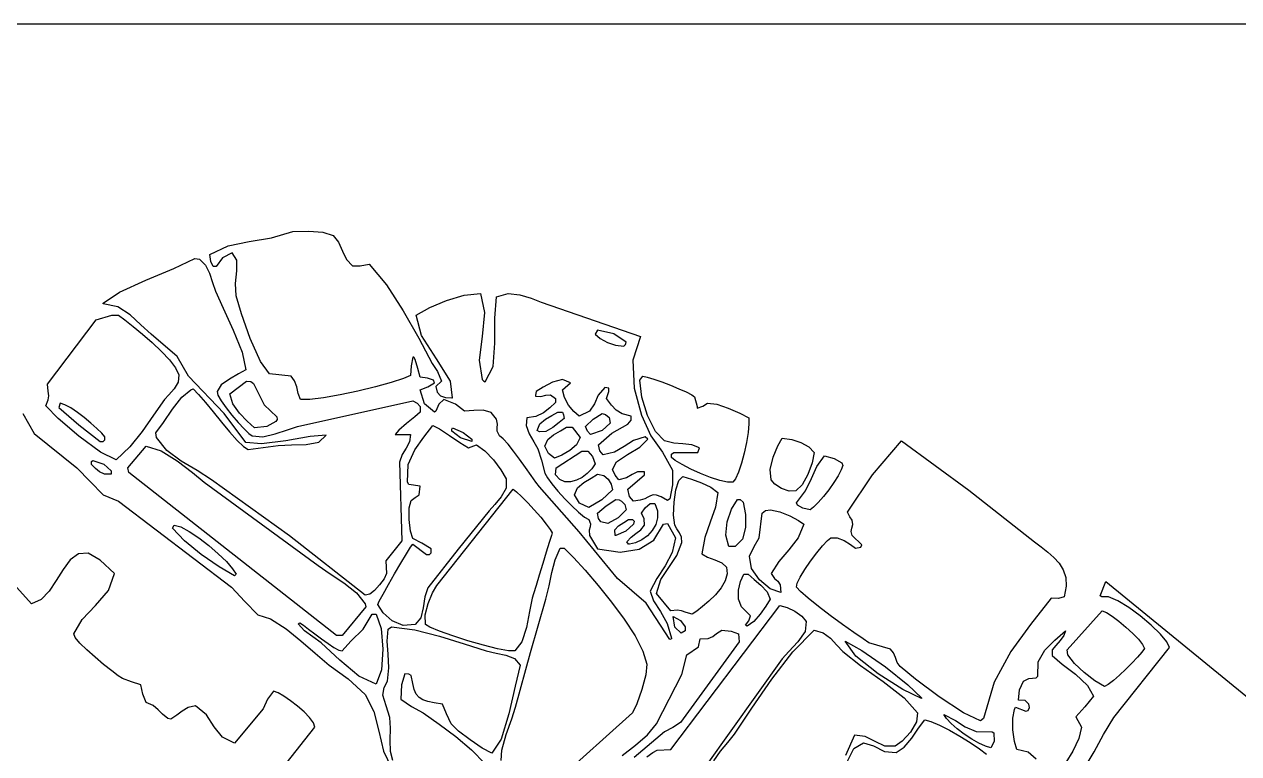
# Model space of a CAD drawing. Extents: x 0 to 12.1, y 0 to 10.7.
# Drawn here: x 3.695 to 7.763, y 8.209 to 10.654 of the extents above; entities that cross this region are included whole.
import ezdxf

# ---------------------------------------------------------------- set-up
doc = ezdxf.new("R2010")
doc.units = 0
doc.layers.get('0').update_dxf_attribs({"linetype": 'CONTINUOUS'})

msp = doc.modelspace()

# ---------------------------------------------------------------- linework, layer by layer
at = {"color": 0}
for p, q in [((12.0677, 10.6538), (0, 10.6538)), ((4.44851, 9.92578), (4.52294, 9.9381)), ((4.52294, 9.9381), (4.59407, 9.95936)), ((4.59407, 9.95936), (4.64757, 9.96007)), ((4.64757, 9.96007), (4.69542, 9.95719)), ((4.69542, 9.95719), (4.72987, 9.94581)), ((4.72987, 9.94581), (4.74789, 9.92301)), ((4.31668, 9.88194), (4.37756, 9.91092)), ((4.39133, 9.88715), (4.35856, 9.87044)), ((4.37756, 9.91092), (4.44851, 9.92578)), ((4.40685, 9.86333), (4.39133, 9.88715)), ((4.74789, 9.92301), (4.76053, 9.89382)), ((4.76053, 9.89382), (4.77387, 9.86524)), ((4.19596, 9.83479), (4.26594, 9.86838)), ((4.26594, 9.86838), (4.28196, 9.86594)), ((4.28196, 9.86594), (4.30171, 9.84679)), ((4.30171, 9.84679), (4.31521, 9.81944)), ((4.31928, 9.85872), (4.31668, 9.88194)), ((4.32742, 9.84201), (4.31928, 9.85872)), ((4.35856, 9.87044), (4.33783, 9.84201)), ((4.40674, 9.82742), (4.40685, 9.86333)), ((4.77387, 9.86524), (4.79411, 9.84446)), ((4.82047, 9.84418), (4.84999, 9.84999)), ((4.84999, 9.84999), (4.90815, 9.78033)), ((4.10232, 9.79611), (4.19596, 9.83479)), ((4.31521, 9.81944), (4.32547, 9.78874)), ((4.33783, 9.84201), (4.32742, 9.84201)), ((4.40224, 9.78543), (4.40674, 9.82742)), ((4.79411, 9.84446), (4.82047, 9.84418)), ((4.01383, 9.75629), (4.10232, 9.79611)), ((4.32547, 9.78874), (4.33539, 9.75939)), ((4.40451, 9.74338), (4.40224, 9.78543)), ((4.90815, 9.78033), (4.96446, 9.69336)), ((3.95936, 9.71907), (4.01383, 9.75629)), ((4.33539, 9.75939), (4.36111, 9.70187)), ((4.42204, 9.68343), (4.40451, 9.74338)), ((5.0529, 9.704), (5.10938, 9.72831)), ((5.10938, 9.72831), (5.16872, 9.74615)), ((5.16872, 9.74615), (5.22325, 9.75136)), ((5.22325, 9.75136), (5.23697, 9.68722)), ((5.27111, 9.66868), (5.27675, 9.74061)), ((5.27675, 9.74061), (5.31549, 9.75092)), ((5.31549, 9.75092), (5.35547, 9.74707)), ((5.35547, 9.74707), (5.39339, 9.73535)), ((5.39339, 9.73535), (5.42606, 9.72185)), ((3.95936, 9.71664), (3.95936, 9.71907)), ((4.00863, 9.70682), (3.95936, 9.71664)), ((4.04964, 9.68039), (4.00863, 9.70682)), ((4.36111, 9.70187), (4.39486, 9.62847)), ((4.45167, 9.60032), (4.42204, 9.68343)), ((4.96446, 9.69336), (5.01617, 9.60135)), ((5.00726, 9.67914), (5.0529, 9.704)), ((5.23697, 9.68722), (5.22831, 9.60764)), ((5.42606, 9.72185), (5.75939, 9.60726)), ((3.77257, 9.44721), (3.93544, 9.66319)), ((3.93544, 9.66319), (3.98856, 9.67914)), ((3.98856, 9.67914), (4.0101, 9.67914)), ((4.0101, 9.67914), (4.03142, 9.66287)), ((4.03142, 9.66287), (4.05914, 9.641)), ((4.08556, 9.64675), (4.04964, 9.68039)), ((4.11947, 9.61529), (4.08556, 9.64675)), ((5.02533, 9.61051), (5.00726, 9.67914)), ((5.27175, 9.58453), (5.27111, 9.66868)), ((4.05914, 9.641), (4.0906, 9.61507)), ((4.0906, 9.61507), (4.12321, 9.58664)), ((4.20731, 9.54064), (4.11947, 9.61529)), ((4.39486, 9.62847), (4.42421, 9.55447)), ((5.07553, 9.53207), (5.02533, 9.61051)), ((5.22831, 9.60764), (5.21853, 9.52789)), ((5.61529, 9.62847), (5.60732, 9.61529)), ((5.60732, 9.61529), (5.62408, 9.60015)), ((5.67003, 9.61583), (5.61529, 9.62847)), ((5.71149, 9.58854), (5.67003, 9.61583)), ((5.75939, 9.60726), (5.73307, 9.52815)), ((4.12321, 9.58664), (4.15429, 9.55729)), ((4.48568, 9.52339), (4.45167, 9.60032)), ((5.01617, 9.60135), (5.06076, 9.51665)), ((5.26551, 9.50711), (5.27175, 9.58453)), ((5.62408, 9.60015), (5.64811, 9.5874)), ((5.64811, 9.5874), (5.67578, 9.57861)), ((5.67578, 9.57861), (5.70344, 9.57536)), ((5.70344, 9.57536), (5.70865, 9.58057)), ((5.70865, 9.58057), (5.71149, 9.58854)), ((4.15429, 9.55729), (4.18132, 9.5286)), ((4.18132, 9.5286), (4.20156, 9.50201)), ((4.24479, 9.47396), (4.20731, 9.54064)), ((4.42421, 9.55447), (4.43679, 9.49511)), ((4.51665, 9.48193), (4.48568, 9.52339)), ((4.99653, 9.53782), (4.99115, 9.50868)), ((4.99929, 9.53782), (4.99653, 9.53782)), ((5.0045, 9.52983), (4.99929, 9.53782)), ((5.01269, 9.49989), (5.0045, 9.52983)), ((5.12224, 9.45779), (5.07553, 9.53207)), ((5.21853, 9.52789), (5.22885, 9.46317)), ((5.73307, 9.52815), (5.7385, 9.43457)), ((4.20156, 9.50201), (4.21251, 9.47917)), ((4.4126, 9.48193), (4.38206, 9.46468)), ((4.43679, 9.49511), (4.4126, 9.48193)), ((4.58854, 9.47396), (4.51665, 9.48193)), ((4.99115, 9.50868), (4.98856, 9.47672)), ((5.02051, 9.47119), (5.01269, 9.49989)), ((5.06076, 9.51665), (5.0791, 9.48964)), ((5.0791, 9.48964), (5.09272, 9.45796)), ((5.23926, 9.45518), (5.26551, 9.50711)), ((3.77501, 9.4235), (3.77257, 9.44721)), ((4.21072, 9.454), (4.19694, 9.43142)), ((4.21251, 9.47917), (4.21072, 9.454)), ((4.36458, 9.34858), (4.24479, 9.47396)), ((4.35482, 9.44467), (4.3406, 9.42324)), ((4.38206, 9.46468), (4.35482, 9.44467)), ((4.38336, 9.41525), (4.43924, 9.45796)), ((4.43924, 9.45796), (4.45394, 9.45649)), ((4.45394, 9.45649), (4.46322, 9.44997)), ((4.46322, 9.44997), (4.49794, 9.37776)), ((4.60047, 9.45817), (4.58854, 9.47396)), ((4.60736, 9.43799), (4.60047, 9.45817)), ((4.92383, 9.45307), (4.87131, 9.43853)), ((4.96474, 9.46631), (4.92383, 9.45307)), ((4.98856, 9.47672), (4.96474, 9.46631)), ((5.04525, 9.46733), (5.02051, 9.47119)), ((5.06597, 9.46039), (5.04525, 9.46733)), ((5.04628, 9.43847), (5.06874, 9.45242)), ((5.06874, 9.45242), (5.06597, 9.46039)), ((5.09272, 9.45796), (5.07394, 9.43924)), ((5.07394, 9.43924), (5.07829, 9.42042)), ((5.12989, 9.40175), (5.12224, 9.45779)), ((5.22885, 9.46317), (5.23275, 9.45811)), ((5.23275, 9.45811), (5.23926, 9.45518)), ((5.46496, 9.45458), (5.433, 9.4375)), ((5.4981, 9.46332), (5.46496, 9.45458)), ((5.49794, 9.42844), (5.52463, 9.45242)), ((5.52463, 9.45242), (5.4981, 9.46332)), ((5.75662, 9.46039), (5.76736, 9.47396)), ((5.764, 9.40435), (5.75662, 9.46039)), ((5.76736, 9.47396), (5.7819, 9.47092)), ((5.7819, 9.47092), (5.80399, 9.46419)), ((5.80399, 9.46419), (5.83078, 9.45486)), ((5.83078, 9.45486), (5.85965, 9.4439)), ((5.85965, 9.4439), (5.88775, 9.43235)), ((3.77485, 9.39475), (3.77658, 9.40842)), ((3.77658, 9.40842), (3.77501, 9.4235)), ((4.17888, 9.41211), (4.16461, 9.39654)), ((4.19694, 9.43142), (4.17888, 9.41211)), ((4.19119, 9.36317), (4.22304, 9.40424)), ((4.22304, 9.40424), (4.25276, 9.42844)), ((4.25276, 9.42844), (4.26074, 9.43126)), ((4.26074, 9.43126), (4.27864, 9.41314)), ((4.27864, 9.41314), (4.30154, 9.38639)), ((4.3406, 9.42324), (4.34347, 9.41064)), ((4.34347, 9.41064), (4.35428, 9.39144)), ((4.39372, 9.38167), (4.38336, 9.41525)), ((4.61285, 9.41644), (4.60736, 9.43799)), ((4.6205, 9.39654), (4.61285, 9.41644)), ((4.697, 9.40136), (4.65121, 9.396)), ((4.75256, 9.41118), (4.697, 9.40136)), ((4.81239, 9.42404), (4.75256, 9.41118)), ((4.87131, 9.43853), (4.81239, 9.42404)), ((5.02051, 9.42844), (5.04628, 9.43847)), ((5.0351, 9.38178), (5.02051, 9.42844)), ((5.07829, 9.42042), (5.08892, 9.40853)), ((5.08892, 9.40853), (5.10542, 9.40267)), ((5.10542, 9.40267), (5.12744, 9.40175)), ((5.12744, 9.40175), (5.12989, 9.40175)), ((5.41004, 9.42324), (5.40728, 9.41004)), ((5.40728, 9.41004), (5.40728, 9.40728)), ((5.40728, 9.40728), (5.42567, 9.40608)), ((5.433, 9.4375), (5.41004, 9.42324)), ((5.42567, 9.40608), (5.44239, 9.41054)), ((5.44239, 9.41054), (5.45817, 9.4114)), ((5.45817, 9.4114), (5.47396, 9.39931)), ((5.47396, 9.39931), (5.47396, 9.38574)), ((5.50439, 9.40267), (5.49794, 9.42844)), ((5.5179, 9.37717), (5.50439, 9.40267)), ((5.61778, 9.41054), (5.60499, 9.38194)), ((5.63921, 9.43647), (5.61778, 9.41054)), ((5.65278, 9.43403), (5.63921, 9.43647)), ((5.64481, 9.39931), (5.65278, 9.42324)), ((5.662, 9.37685), (5.64481, 9.39931)), ((5.65278, 9.42324), (5.65278, 9.43403)), ((5.7385, 9.43457), (5.76303, 9.34403)), ((5.78315, 9.34218), (5.764, 9.40435)), ((5.88775, 9.43235), (5.91249, 9.42122)), ((5.91249, 9.42122), (5.93099, 9.41163)), ((5.93099, 9.41163), (5.94065, 9.40451)), ((5.94065, 9.40451), (5.94862, 9.37256)), ((3.76736, 9.37532), (3.77485, 9.39475)), ((3.80871, 9.33219), (3.76736, 9.37532)), ((3.81526, 9.38331), (3.81006, 9.36979)), ((3.81006, 9.36979), (3.87739, 9.3106)), ((3.83062, 9.37853), (3.81526, 9.38331)), ((3.85032, 9.36783), (3.83062, 9.37853)), ((3.8725, 9.35292), (3.85032, 9.36783)), ((4.16461, 9.39654), (4.12722, 9.34315)), ((4.16075, 9.31885), (4.19119, 9.36317)), ((4.30154, 9.38639), (4.32764, 9.35428)), ((4.35428, 9.39144), (4.37067, 9.36811)), ((4.37067, 9.36811), (4.3904, 9.34299)), ((4.41558, 9.35042), (4.39372, 9.38167)), ((4.49794, 9.37776), (4.54064, 9.33783)), ((4.61008, 9.30588), (4.99653, 9.39133)), ((4.65121, 9.396), (4.6205, 9.39654)), ((4.99653, 9.39133), (5.01053, 9.3839)), ((5.01053, 9.3839), (5.02051, 9.37256)), ((5.02051, 9.37256), (5.02051, 9.35379)), ((5.06874, 9.35379), (5.0351, 9.38178)), ((5.0835, 9.38075), (5.07394, 9.35661)), ((5.10069, 9.39654), (5.0835, 9.38075)), ((5.13975, 9.38081), (5.10069, 9.39654)), ((5.17014, 9.35661), (5.13975, 9.38081)), ((5.20068, 9.35969), (5.17014, 9.35661)), ((5.23188, 9.36025), (5.20068, 9.35969)), ((5.25885, 9.35232), (5.23188, 9.36025)), ((5.456, 9.36794), (5.43451, 9.35156)), ((5.47396, 9.38574), (5.456, 9.36794)), ((5.53538, 9.35536), (5.5179, 9.37717)), ((5.60499, 9.38194), (5.58794, 9.35661)), ((5.67751, 9.35981), (5.662, 9.37685)), ((5.69732, 9.34788), (5.67751, 9.35981)), ((5.94862, 9.36735), (5.96815, 9.37375)), ((5.94862, 9.37256), (5.94862, 9.36735)), ((5.96815, 9.37375), (5.98335, 9.38331)), ((5.98335, 9.38331), (6.01443, 9.38086)), ((6.01443, 9.38086), (6.05344, 9.36735)), ((6.05344, 9.36735), (6.09201, 9.34978)), ((3.68994, 9.34858), (3.72743, 9.28196)), ((3.87728, 9.27274), (3.80871, 9.33219)), ((3.89567, 9.33535), (3.8725, 9.35292)), ((3.91813, 9.31679), (3.89567, 9.33535)), ((4.12722, 9.34315), (4.08942, 9.28896)), ((4.13542, 9.28472), (4.16075, 9.31885)), ((4.32764, 9.35428), (4.35519, 9.32015)), ((4.35519, 9.32015), (4.38243, 9.28728)), ((4.43679, 9.25244), (4.36458, 9.34858)), ((4.3904, 9.34299), (4.41124, 9.31862)), ((4.41124, 9.31862), (4.43093, 9.29736)), ((4.442, 9.32292), (4.41558, 9.35042)), ((4.46599, 9.30067), (4.442, 9.32292)), ((4.53787, 9.32189), (4.50765, 9.30512)), ((4.54199, 9.32889), (4.53787, 9.32189)), ((4.54064, 9.33783), (4.54199, 9.32889)), ((5.00276, 9.33822), (4.97553, 9.31521)), ((5.02051, 9.35379), (5.00276, 9.33822)), ((5.07394, 9.35661), (5.06874, 9.35379)), ((5.27675, 9.32986), (5.25885, 9.35232)), ((5.28017, 9.31326), (5.27675, 9.32986)), ((5.37815, 9.33507), (5.37631, 9.30919)), ((5.40875, 9.33957), (5.37815, 9.33507)), ((5.43451, 9.35156), (5.40875, 9.33957)), ((5.4221, 9.31418), (5.44043, 9.32975)), ((5.44043, 9.32975), (5.46218, 9.34201)), ((5.46218, 9.34201), (5.48193, 9.35379)), ((5.48676, 9.31868), (5.46522, 9.30186)), ((5.48193, 9.35379), (5.49794, 9.35379)), ((5.50347, 9.33262), (5.48676, 9.31868)), ((5.49794, 9.35379), (5.50174, 9.34517)), ((5.50174, 9.34517), (5.50347, 9.33262)), ((5.55382, 9.3406), (5.53538, 9.35536)), ((5.58794, 9.35661), (5.55382, 9.3406)), ((5.57536, 9.30588), (5.60092, 9.32964)), ((5.60092, 9.32964), (5.63124, 9.34858)), ((5.63124, 9.34858), (5.64204, 9.34581)), ((5.64204, 9.34581), (5.65474, 9.3361)), ((5.65474, 9.3361), (5.65799, 9.31668)), ((5.72743, 9.3406), (5.69732, 9.34788)), ((5.71669, 9.31386), (5.72743, 9.3271)), ((5.72743, 9.3271), (5.72743, 9.3406)), ((5.76303, 9.34403), (5.79411, 9.27393)), ((5.80963, 9.28857), (5.78315, 9.34218)), ((6.09201, 9.34978), (6.12185, 9.33507)), ((6.12185, 9.33507), (6.12272, 9.3144)), ((3.72743, 9.28196), (3.87121, 9.16738)), ((3.87739, 9.3106), (3.94862, 9.25521)), ((3.93821, 9.29883), (3.91813, 9.31679)), ((3.95421, 9.2831), (3.93821, 9.29883)), ((3.96457, 9.27115), (3.95421, 9.2831)), ((4.08942, 9.28896), (4.04856, 9.23779)), ((4.13786, 9.26839), (4.13542, 9.28472)), ((4.38243, 9.28728), (4.40761, 9.25885)), ((4.43093, 9.29736), (4.44726, 9.28168)), ((4.44726, 9.28168), (4.45801, 9.27393)), ((4.50765, 9.30512), (4.46599, 9.30067)), ((4.49414, 9.27106), (4.53564, 9.28054)), ((4.53564, 9.28054), (4.57633, 9.29476)), ((4.57633, 9.29476), (4.61008, 9.30588)), ((4.70589, 9.27675), (4.65267, 9.27154)), ((4.68104, 9.25276), (4.70589, 9.27675)), ((4.95008, 9.29286), (4.93782, 9.27914)), ((4.93782, 9.27914), (4.98856, 9.27914)), ((4.97553, 9.31521), (4.95008, 9.29286)), ((4.98856, 9.27914), (4.98535, 9.25439)), ((5.03336, 9.26981), (5.06321, 9.30865)), ((5.06321, 9.30865), (5.08615, 9.29785)), ((5.08615, 9.29785), (5.11919, 9.27587)), ((5.12744, 9.28993), (5.1275, 9.29622)), ((5.15571, 9.26785), (5.12744, 9.28993)), ((5.1275, 9.29622), (5.12989, 9.30067)), ((5.12989, 9.30067), (5.16564, 9.28558)), ((5.16564, 9.28558), (5.19412, 9.26318)), ((5.27908, 9.30154), (5.28017, 9.31326)), ((5.27946, 9.28999), (5.27908, 9.30154)), ((5.28717, 9.27393), (5.27946, 9.28999)), ((5.37631, 9.30919), (5.3865, 9.28097)), ((5.3865, 9.28097), (5.40175, 9.25385)), ((5.41249, 9.29269), (5.4221, 9.31418)), ((5.42046, 9.28717), (5.41249, 9.29269)), ((5.442, 9.28911), (5.42046, 9.28717)), ((5.46522, 9.30186), (5.442, 9.28911)), ((5.44906, 9.2621), (5.46815, 9.27815)), ((5.46815, 9.27815), (5.49078, 9.29075)), ((5.49078, 9.29075), (5.51144, 9.30311)), ((5.51144, 9.30311), (5.52983, 9.30311)), ((5.52983, 9.30311), (5.55658, 9.26839)), ((5.58122, 9.2901), (5.57536, 9.30588)), ((5.59131, 9.27914), (5.58122, 9.2901)), ((5.63053, 9.29183), (5.59131, 9.27914)), ((5.61806, 9.24442), (5.66347, 9.28369)), ((5.65799, 9.31668), (5.63053, 9.29183)), ((5.66347, 9.28369), (5.71669, 9.31386)), ((5.83925, 9.25797), (5.80963, 9.28857)), ((6.12007, 9.28564), (6.11458, 9.25196)), ((6.12272, 9.3144), (6.12007, 9.28564)), ((3.94954, 9.21924), (3.87728, 9.27274)), ((3.94862, 9.25521), (3.95936, 9.25521)), ((3.95936, 9.25521), (3.96457, 9.26042)), ((3.96457, 9.26042), (3.96457, 9.27115)), ((4.04856, 9.23779), (4.00206, 9.19374)), ((4.04199, 9.16738), (4.10346, 9.23921)), ((4.10346, 9.23921), (4.153, 9.22358)), ((4.17219, 9.22515), (4.13786, 9.26839)), ((4.40761, 9.25885), (4.42899, 9.23813)), ((4.42899, 9.23813), (4.44476, 9.22846)), ((4.48947, 9.24718), (4.43679, 9.25244)), ((4.44476, 9.22846), (4.54585, 9.24203)), ((4.45801, 9.27393), (4.49414, 9.27106)), ((4.57101, 9.2576), (4.48947, 9.24718)), ((4.54585, 9.24203), (4.59033, 9.24431)), ((4.65267, 9.27154), (4.57101, 9.2576)), ((4.59033, 9.24431), (4.63894, 9.2449)), ((4.63894, 9.2449), (4.68104, 9.25276)), ((4.98535, 9.25439), (4.97385, 9.23307)), ((5.00293, 9.22726), (5.03336, 9.26981)), ((5.11919, 9.27587), (5.15424, 9.25163)), ((5.15424, 9.25163), (5.18332, 9.234)), ((5.19412, 9.25521), (5.15571, 9.26785)), ((5.18332, 9.234), (5.21007, 9.24442)), ((5.19412, 9.26318), (5.19412, 9.25521)), ((5.21007, 9.24442), (5.23747, 9.22353)), ((5.29932, 9.2646), (5.28717, 9.27393)), ((5.31549, 9.24681), (5.29932, 9.2646)), ((5.33419, 9.22308), (5.31549, 9.24681)), ((5.40175, 9.25385), (5.41525, 9.23122)), ((5.43924, 9.23921), (5.44906, 9.2621)), ((5.45096, 9.21517), (5.43924, 9.23921)), ((5.54519, 9.24442), (5.52285, 9.22487)), ((5.55658, 9.26839), (5.54519, 9.24442)), ((5.62343, 9.22424), (5.61806, 9.24442)), ((5.70421, 9.23867), (5.67264, 9.2194)), ((5.736, 9.25896), (5.70421, 9.23867)), ((5.71614, 9.21149), (5.75738, 9.23643)), ((5.77533, 9.27115), (5.736, 9.25896)), ((5.75738, 9.23643), (5.78331, 9.26318)), ((5.78331, 9.26318), (5.77533, 9.27115)), ((5.79411, 9.27393), (5.83311, 9.21907)), ((5.87039, 9.25), (5.83925, 9.25797)), ((5.90142, 9.2475), (5.87039, 9.25)), ((5.93072, 9.24431), (5.90142, 9.2475)), ((5.9566, 9.234), (5.93072, 9.24431)), ((6.11458, 9.25196), (6.10693, 9.21642)), ((6.20361, 9.20242), (6.21886, 9.24044)), ((6.21886, 9.24044), (6.23406, 9.26594)), ((6.23406, 9.26594), (6.26574, 9.26204)), ((6.26574, 9.26204), (6.29671, 9.2519)), ((6.29671, 9.2519), (6.32297, 9.23687)), ((6.32297, 9.23687), (6.3406, 9.21804)), ((6.53689, 9.14307), (6.634, 9.25797)), ((6.634, 9.25797), (6.85975, 9.09174)), ((4.00206, 9.19374), (3.94954, 9.21924)), ((4.153, 9.22358), (4.20697, 9.19)), ((4.22086, 9.18961), (4.17219, 9.22515)), ((4.96039, 9.21149), (4.95139, 9.18576)), ((4.97385, 9.23307), (4.96039, 9.21149)), ((4.98133, 9.178), (5.00293, 9.22726)), ((5.23747, 9.22353), (5.26633, 9.19358)), ((5.35422, 9.1959), (5.33419, 9.22308)), ((5.37418, 9.16781), (5.35422, 9.1959)), ((5.41525, 9.23122), (5.42779, 9.19239)), ((5.47119, 9.19928), (5.45096, 9.21517)), ((5.49604, 9.20985), (5.47119, 9.19928)), ((5.47672, 9.16738), (5.56218, 9.22325)), ((5.52285, 9.22487), (5.49604, 9.20985)), ((5.56218, 9.22325), (5.58333, 9.22325)), ((5.58333, 9.22325), (5.59808, 9.20492)), ((5.59808, 9.20492), (5.60732, 9.18056)), ((5.634, 9.21007), (5.62343, 9.22424)), ((5.67264, 9.2194), (5.634, 9.21007)), ((5.67919, 9.18707), (5.71614, 9.21149)), ((5.83311, 9.21907), (5.866, 9.15935)), ((5.86317, 9.21251), (5.87121, 9.21804)), ((5.86317, 9.20171), (5.86317, 9.21251)), ((5.87592, 9.19129), (5.86317, 9.20171)), ((5.87121, 9.21804), (5.95139, 9.21804)), ((5.95139, 9.21804), (5.9566, 9.234)), ((6.10693, 9.21642), (6.09776, 9.18224)), ((6.19417, 9.16146), (6.20361, 9.20242)), ((6.3406, 9.21804), (6.3341, 9.18371)), ((6.35053, 9.17111), (6.37532, 9.20731)), ((6.37532, 9.20731), (6.4081, 9.19857)), ((6.4081, 9.19857), (6.43403, 9.18332)), ((3.87121, 9.16738), (3.91521, 9.12115)), ((3.91943, 9.18853), (3.92464, 9.19129)), ((3.91943, 9.17779), (3.91943, 9.18853)), ((3.93326, 9.16515), (3.91943, 9.17779)), ((3.92464, 9.19129), (3.96089, 9.17942)), ((3.94706, 9.15343), (3.93326, 9.16515)), ((3.96089, 9.17942), (3.98611, 9.15657)), ((3.98611, 9.15657), (3.98611, 9.14583)), ((4.04482, 9.15136), (4.04199, 9.16738)), ((4.20697, 9.19), (4.25781, 9.15099)), ((4.27399, 9.1581), (4.22086, 9.18961)), ((4.32189, 9.12706), (4.27399, 9.1581)), ((4.95139, 9.18576), (4.95936, 8.92188)), ((4.97814, 9.11908), (4.98133, 9.178)), ((5.26633, 9.19358), (5.29167, 9.16043)), ((5.29167, 9.16043), (5.30871, 9.12983)), ((5.39274, 9.14133), (5.37418, 9.16781)), ((5.42779, 9.19239), (5.43924, 9.1486)), ((5.47396, 9.14339), (5.47672, 9.16738)), ((5.59597, 9.16401), (5.581, 9.14849)), ((5.60732, 9.18056), (5.59597, 9.16401)), ((5.66596, 9.16178), (5.67919, 9.18707)), ((5.67464, 9.14231), (5.66596, 9.16178)), ((5.866, 9.15935), (5.86681, 9.11051)), ((5.89844, 9.17794), (5.87592, 9.19129)), ((5.92768, 9.16308), (5.89844, 9.17794)), ((5.96056, 9.14822), (5.92768, 9.16308)), ((6.09776, 9.18224), (6.08789, 9.1525)), ((6.1965, 9.12706), (6.19417, 9.16146)), ((6.3341, 9.18371), (6.31988, 9.14481)), ((6.33214, 9.13075), (6.35053, 9.17111)), ((6.43192, 9.16032), (6.4215, 9.1404)), ((6.43679, 9.17535), (6.43192, 9.16032)), ((6.43403, 9.18332), (6.43679, 9.17535)), ((3.91521, 9.12115), (3.95936, 9.07671)), ((3.96371, 9.14589), (3.94706, 9.15343)), ((3.98611, 9.14583), (3.96371, 9.14589)), ((4.74061, 8.60449), (4.04482, 9.15136)), ((4.25781, 9.15099), (4.2979, 9.11908)), ((4.2979, 9.11908), (4.67914, 8.83925)), ((4.5835, 8.93853), (4.32189, 9.12706)), ((4.98335, 9.11111), (4.97814, 9.11908)), ((5.30871, 9.12983), (5.30892, 9.09831)), ((5.40864, 9.11892), (5.39274, 9.14133)), ((5.42046, 9.10314), (5.40864, 9.11892)), ((5.43924, 9.1486), (5.4476, 9.13362)), ((5.4476, 9.13362), (5.46267, 9.11296)), ((5.48844, 9.12782), (5.47396, 9.14339)), ((5.50569, 9.12044), (5.48844, 9.12782)), ((5.52468, 9.11996), (5.50569, 9.12044)), ((5.54428, 9.12528), (5.52468, 9.11996)), ((5.56342, 9.13514), (5.54428, 9.12528)), ((5.54867, 9.10032), (5.56967, 9.11768)), ((5.581, 9.14849), (5.56342, 9.13514)), ((5.56967, 9.11768), (5.59407, 9.13183)), ((5.59407, 9.13183), (5.61529, 9.14583)), ((5.61529, 9.14583), (5.63601, 9.14133)), ((5.63601, 9.14133), (5.65136, 9.12944)), ((5.65136, 9.12944), (5.66129, 9.11247)), ((5.68718, 9.12706), (5.67464, 9.14231)), ((5.71213, 9.13325), (5.68718, 9.12706)), ((5.73079, 9.14432), (5.71213, 9.13325)), ((5.71669, 9.09511), (5.77257, 9.14339)), ((5.74897, 9.15343), (5.73079, 9.14432)), ((5.77257, 9.15381), (5.74897, 9.15343)), ((5.77257, 9.14339), (5.77257, 9.15381)), ((5.8781, 9.09364), (5.88715, 9.12463)), ((5.88715, 9.12463), (5.90072, 9.13786)), ((5.90072, 9.13786), (5.92996, 9.12901)), ((5.92996, 9.12901), (5.96376, 9.11681)), ((5.99414, 9.13493), (5.96056, 9.14822)), ((5.96376, 9.11681), (5.99533, 9.10189)), ((6.02539, 9.12463), (5.99414, 9.13493)), ((6.05122, 9.11888), (6.02539, 9.12463)), ((6.06874, 9.11908), (6.05122, 9.11888)), ((6.07796, 9.13043), (6.06874, 9.11908)), ((6.08789, 9.1525), (6.07796, 9.13043)), ((6.20942, 9.11263), (6.1965, 9.12706)), ((6.31988, 9.14481), (6.30067, 9.11046)), ((6.31201, 9.08936), (6.33214, 9.13075)), ((6.40701, 9.11757), (6.39008, 9.09369)), ((6.4215, 9.1404), (6.40701, 9.11757)), ((6.45281, 9.01807), (6.53689, 9.14307)), ((3.95936, 9.07671), (4.0101, 9.05518)), ((5.02051, 9.1059), (4.98335, 9.11111)), ((5.00461, 9.06711), (5.01807, 9.07671)), ((5.01807, 9.07671), (5.02051, 9.1059)), ((5.07671, 8.77257), (5.33263, 9.09511)), ((5.30892, 9.09831), (5.29297, 9.06933)), ((5.33263, 9.09511), (5.34386, 9.08692)), ((5.34386, 9.08692), (5.36083, 9.07101)), ((5.55354, 8.95231), (5.42046, 9.10314)), ((5.46267, 9.11296), (5.48258, 9.08886)), ((5.48258, 9.08886), (5.50532, 9.06358)), ((5.53787, 9.07671), (5.54867, 9.10032)), ((5.55524, 9.04883), (5.53787, 9.07671)), ((5.66596, 9.09272), (5.62972, 9.05974)), ((5.66129, 9.11247), (5.66596, 9.09272)), ((5.72265, 9.07135), (5.71669, 9.09511)), ((5.79318, 9.07363), (5.78435, 9.06874)), ((5.80192, 9.07639), (5.79318, 9.07363)), ((5.81282, 9.07563), (5.80192, 9.07639)), ((5.82813, 9.06999), (5.81282, 9.07563)), ((5.86681, 9.11051), (5.85796, 9.06321)), ((5.87181, 9.05137), (5.8781, 9.09364)), ((5.99533, 9.10189), (6.01807, 9.08469)), ((6.01807, 9.08469), (6.01019, 9.03494)), ((6.23161, 9.09825), (6.20942, 9.11263)), ((6.25689, 9.08897), (6.23161, 9.09825)), ((6.27919, 9.0899), (6.25689, 9.08897)), ((6.30067, 9.11046), (6.27919, 9.0899)), ((6.28196, 9.04997), (6.31201, 9.08936)), ((6.39008, 9.09369), (6.37207, 9.07075)), ((6.85975, 9.09174), (7.07915, 8.91911)), ((4.0101, 9.05518), (4.38857, 8.76736)), ((4.98443, 9.03342), (4.99132, 9.058)), ((4.98449, 8.99392), (4.98443, 9.03342)), ((4.99132, 9.058), (5.00461, 9.06711)), ((5.27089, 9.04394), (5.25276, 9.02328)), ((5.29297, 9.06933), (5.27089, 9.04394)), ((5.36083, 9.07101), (5.3814, 9.04992)), ((5.3814, 9.04992), (5.40343, 9.02587)), ((5.50532, 9.06358), (5.52903, 9.03922)), ((5.52903, 9.03922), (5.55165, 9.01801)), ((5.5861, 9.03401), (5.55524, 9.04883)), ((5.62972, 9.05974), (5.5861, 9.03401)), ((5.61529, 9.01525), (5.64372, 9.0401)), ((5.64372, 9.0401), (5.67676, 9.06039)), ((5.67676, 9.06039), (5.68821, 9.05931)), ((5.68821, 9.05931), (5.69547, 9.05518)), ((5.69547, 9.05518), (5.70719, 9.04443)), ((5.70719, 9.04443), (5.71149, 9.02604)), ((5.7354, 9.05518), (5.72265, 9.07135)), ((5.75765, 9.05817), (5.7354, 9.05518)), ((5.77322, 9.0631), (5.75765, 9.05817)), ((5.76215, 9.01525), (5.7749, 9.03336)), ((5.78435, 9.06874), (5.77322, 9.0631)), ((5.7749, 9.03336), (5.79135, 9.04719)), ((5.79135, 9.04719), (5.80729, 9.04719)), ((5.80729, 9.04719), (5.81581, 9.02289)), ((5.84999, 9.058), (5.82813, 9.06999)), ((5.85796, 9.06321), (5.84999, 9.058)), ((5.8699, 9.00846), (5.87181, 9.05137)), ((6.01019, 9.03494), (5.993, 8.98475)), ((6.0644, 9.0286), (6.08475, 9.06039)), ((6.08475, 9.06039), (6.09272, 9.06039)), ((6.09272, 9.06039), (6.10346, 9.0524)), ((6.10346, 9.0524), (6.11074, 9.0109)), ((6.28472, 9.04199), (6.28196, 9.04997)), ((6.3035, 9.0319), (6.28472, 9.04199)), ((6.33925, 9.035), (6.32742, 9.02604)), ((6.35465, 9.05051), (6.33925, 9.035)), ((6.37207, 9.07075), (6.35465, 9.05051)), ((4.98921, 8.95443), (4.98449, 8.99392)), ((5.25276, 9.02328), (5.14811, 8.89453)), ((5.40343, 9.02587), (5.42481, 9.00136)), ((5.42481, 9.00136), (5.44331, 8.97874)), ((5.55165, 9.01801), (5.57129, 9.00211)), ((5.57129, 9.00211), (5.5861, 8.99376)), ((5.5861, 8.99376), (5.59174, 8.97965)), ((5.61838, 8.99767), (5.61529, 9.01525)), ((5.62603, 8.98574), (5.61838, 8.99767)), ((5.68431, 8.99963), (5.65001, 8.98053)), ((5.71149, 9.02604), (5.68431, 8.99963)), ((5.70296, 8.9835), (5.71946, 8.99376)), ((5.71946, 8.99376), (5.73264, 8.99376)), ((5.73264, 8.99376), (5.73785, 8.98856)), ((5.77126, 8.99588), (5.76215, 9.01525)), ((5.77257, 8.97532), (5.77126, 8.99588)), ((5.81635, 8.99918), (5.81011, 8.97689)), ((5.81581, 9.02289), (5.81635, 8.99918)), ((5.87397, 8.97532), (5.8699, 9.00846)), ((6.04975, 8.98633), (6.0644, 9.0286)), ((6.11074, 9.0109), (6.11143, 8.96696)), ((6.15657, 8.93261), (6.16737, 9.01525)), ((6.16737, 9.01525), (6.17844, 9.02376)), ((6.17844, 9.02376), (6.19515, 9.02567)), ((6.19515, 9.02567), (6.2264, 9.01942)), ((6.2264, 9.01942), (6.25956, 9.00624)), ((6.25956, 9.00624), (6.28814, 8.99083)), ((6.32742, 9.02604), (6.3035, 9.0319)), ((6.46072, 9.00293), (6.45281, 9.01807)), ((6.46875, 8.99132), (6.46072, 9.00293)), ((4.19129, 8.96457), (4.1965, 8.97532)), ((4.23204, 8.92242), (4.19129, 8.96457)), ((4.1965, 8.97532), (4.21881, 8.96886)), ((4.21881, 8.96886), (4.24729, 8.95367)), ((4.24729, 8.95367), (4.2794, 8.93212)), ((4.99653, 8.92985), (4.98921, 8.95443)), ((5.44331, 8.97874), (5.45682, 8.96039)), ((5.45682, 8.96039), (5.46322, 8.94863)), ((5.68197, 8.7965), (5.55354, 8.95231)), ((5.59011, 8.96946), (5.58708, 8.95811)), ((5.58708, 8.95811), (5.58854, 8.9406)), ((5.59174, 8.97965), (5.59011, 8.96946)), ((5.65001, 8.98053), (5.62603, 8.98574)), ((5.67339, 8.95871), (5.68539, 8.97239)), ((5.67393, 8.9406), (5.67339, 8.95871)), ((5.71056, 8.95458), (5.67676, 8.9406)), ((5.68539, 8.97239), (5.70296, 8.9835)), ((5.7354, 8.97775), (5.71056, 8.95458)), ((5.73785, 8.98856), (5.7354, 8.97775)), ((5.74397, 8.9465), (5.7601, 8.95893)), ((5.7601, 8.95893), (5.77257, 8.97532)), ((5.79839, 8.95671), (5.78244, 8.93929)), ((5.81011, 8.97689), (5.79839, 8.95671)), ((5.80404, 8.92464), (5.83681, 8.97775)), ((5.83681, 8.97775), (5.84999, 8.98053)), ((5.84999, 8.98053), (5.87674, 8.93261)), ((5.88075, 8.96218), (5.87397, 8.97532)), ((5.88981, 8.94922), (5.88075, 8.96218)), ((5.993, 8.98475), (5.97499, 8.93317)), ((6.04525, 8.94179), (6.04975, 8.98633)), ((6.11143, 8.96696), (6.10146, 8.92844)), ((6.30588, 8.97775), (6.28765, 8.93229)), ((6.28814, 8.99083), (6.30588, 8.97775)), ((6.46496, 8.95313), (6.46739, 8.96451)), ((6.46875, 8.9406), (6.46496, 8.95313)), ((6.46739, 8.96451), (6.47049, 8.97667)), ((6.47049, 8.97667), (6.46875, 8.99132)), ((4.28771, 8.87674), (4.23204, 8.92242)), ((4.2794, 8.93212), (4.31256, 8.90657)), ((4.83681, 8.74061), (4.5835, 8.93853)), ((4.95936, 8.92188), (4.90593, 8.85519)), ((4.9891, 8.90136), (4.99653, 8.91108)), ((5.02653, 8.91428), (4.99653, 8.92985)), ((4.99653, 8.91108), (5.04199, 8.87674)), ((5.058, 8.89512), (5.02653, 8.91428)), ((5.4535, 8.91726), (5.44353, 8.8846)), ((5.46056, 8.94006), (5.4535, 8.91726)), ((5.46322, 8.94863), (5.46056, 8.94006)), ((5.58854, 8.9406), (5.61529, 8.89512)), ((5.67676, 8.9406), (5.67393, 8.9406)), ((5.71386, 8.91911), (5.72749, 8.93446)), ((5.71946, 8.91108), (5.71386, 8.91911)), ((5.7219, 8.91108), (5.71946, 8.91108)), ((5.74289, 8.91581), (5.7219, 8.91108)), ((5.72749, 8.93446), (5.74397, 8.9465)), ((5.76351, 8.92546), (5.74289, 8.91581)), ((5.75467, 8.89404), (5.80404, 8.92464)), ((5.78244, 8.93929), (5.76351, 8.92546)), ((5.87674, 8.93261), (5.86544, 8.88303)), ((5.88086, 8.87278), (5.89789, 8.91667)), ((5.89692, 8.93463), (5.88981, 8.94922)), ((5.89789, 8.91667), (5.89692, 8.93463)), ((5.97499, 8.93317), (5.96457, 8.87918)), ((6.05524, 8.9031), (6.04525, 8.94179)), ((6.10146, 8.92844), (6.07671, 8.9031)), ((6.14003, 8.90338), (6.15657, 8.93261)), ((6.28765, 8.93229), (6.25672, 8.89204)), ((6.36914, 8.90565), (6.38553, 8.92361)), ((6.38553, 8.92361), (6.39654, 8.93261)), ((6.39654, 8.93261), (6.41786, 8.93278)), ((6.41786, 8.93278), (6.44103, 8.92318)), ((6.44103, 8.92318), (6.46257, 8.90961)), ((6.50071, 8.90869), (6.46875, 8.9406)), ((7.07915, 8.91911), (7.10161, 8.90192)), ((3.87586, 8.87853), (3.84858, 8.8584)), ((3.90847, 8.88053), (3.87586, 8.87853)), ((3.94862, 8.85796), (3.90847, 8.88053)), ((4.34717, 8.83501), (4.28771, 8.87674)), ((4.31256, 8.90657), (4.34418, 8.87924)), ((4.34418, 8.87924), (4.37175, 8.85254)), ((4.95594, 8.84739), (4.97478, 8.87875)), ((4.97478, 8.87875), (4.9891, 8.90136)), ((5.04199, 8.87674), (5.05279, 8.87674)), ((5.14811, 8.89453), (5.04719, 8.7646)), ((5.05279, 8.87674), (5.058, 8.88194)), ((5.058, 8.88194), (5.058, 8.89512)), ((5.44353, 8.8846), (5.43186, 8.84668)), ((5.47364, 8.85894), (5.4899, 8.89789)), ((5.4899, 8.89789), (5.50347, 8.89789)), ((5.50347, 8.89789), (5.53444, 8.86638)), ((5.61529, 8.89512), (5.69097, 8.88471)), ((5.69097, 8.88471), (5.75467, 8.89404)), ((5.86544, 8.88303), (5.84185, 8.83849)), ((5.85374, 8.83311), (5.88086, 8.87278)), ((5.96457, 8.87918), (5.98383, 8.86757)), ((6.07671, 8.9031), (6.05524, 8.9031)), ((6.12468, 8.87115), (6.14003, 8.90338)), ((6.13097, 8.82986), (6.12468, 8.87115)), ((6.25672, 8.89204), (6.22299, 8.85331)), ((6.3291, 8.85411), (6.34961, 8.88157)), ((6.34961, 8.88157), (6.36914, 8.90565)), ((6.46257, 8.90961), (6.47917, 8.89789)), ((6.47917, 8.89789), (6.49794, 8.90067)), ((6.49794, 8.90067), (6.50071, 8.90869)), ((7.10161, 8.90192), (7.12381, 8.88476)), ((7.12381, 8.88476), (7.14442, 8.86681)), ((3.84858, 8.8584), (3.8246, 8.82656)), ((3.99653, 8.8125), (3.94862, 8.85796)), ((4.39931, 8.80453), (4.34717, 8.83501)), ((4.37175, 8.85254), (4.39274, 8.82872)), ((4.67914, 8.83925), (4.71951, 8.81196)), ((4.90593, 8.85519), (4.90869, 8.8125)), ((4.93506, 8.81164), (4.95594, 8.84739)), ((5.43186, 8.84668), (5.41997, 8.80778)), ((5.46235, 8.81575), (5.47364, 8.85894)), ((5.53444, 8.86638), (5.57374, 8.82363)), ((5.84185, 8.83849), (5.81429, 8.79633)), ((5.82731, 8.79253), (5.85374, 8.83311)), ((5.98383, 8.86757), (6.00825, 8.85856)), ((6.00825, 8.85856), (6.03147, 8.84858)), ((6.03147, 8.84858), (6.04719, 8.83404)), ((6.04719, 8.83404), (6.04997, 8.8119)), ((6.15788, 8.79118), (6.13097, 8.82986)), ((6.22299, 8.85331), (6.1965, 8.8125)), ((6.30989, 8.82622), (6.3291, 8.85411)), ((7.14442, 8.86681), (7.16217, 8.84717)), ((7.16217, 8.84717), (7.17572, 8.82503)), ((3.71946, 8.7111), (3.6205, 8.82047)), ((3.80181, 8.7895), (3.77806, 8.75364)), ((3.8246, 8.82656), (3.80181, 8.7895)), ((3.97656, 8.75558), (3.99653, 8.8125)), ((4.39274, 8.82872), (4.40451, 8.81006)), ((4.40451, 8.81006), (4.39931, 8.80453)), ((4.71951, 8.81196), (4.76546, 8.78174)), ((4.90007, 8.79514), (4.88499, 8.77436)), ((4.90869, 8.8125), (4.90007, 8.79514)), ((4.9145, 8.77567), (4.93506, 8.81164)), ((5.41997, 8.80778), (5.40918, 8.7724)), ((5.4529, 8.77094), (5.46235, 8.81575)), ((5.57374, 8.82363), (5.61757, 8.77274)), ((5.7781, 8.71386), (5.68197, 8.7965)), ((5.81429, 8.79633), (5.79135, 8.75379)), ((5.8125, 8.74582), (5.82731, 8.79253)), ((6.04313, 8.78842), (6.02903, 8.76471)), ((6.04997, 8.8119), (6.04313, 8.78842)), ((6.09418, 8.78564), (6.1059, 8.81006)), ((6.1059, 8.81006), (6.11947, 8.81006)), ((6.11947, 8.81006), (6.1396, 8.79318)), ((6.1396, 8.79318), (6.16287, 8.77365)), ((6.19417, 8.76187), (6.15788, 8.79118)), ((6.1965, 8.8125), (6.20861, 8.79639)), ((6.20861, 8.79639), (6.21935, 8.78728)), ((6.28407, 8.78), (6.29417, 8.80057)), ((6.29417, 8.80057), (6.30989, 8.82622)), ((7.17572, 8.82503), (7.18375, 8.79958)), ((7.18375, 8.79958), (7.185, 8.76986)), ((3.77806, 8.75364), (3.75131, 8.72537)), ((3.93381, 8.70546), (3.97656, 8.75558)), ((4.38857, 8.76736), (4.43371, 8.71858)), ((4.76546, 8.78174), (4.80767, 8.74826)), ((4.80767, 8.74826), (4.83681, 8.7111)), ((4.86778, 8.75538), (4.85275, 8.74338)), ((4.88499, 8.77436), (4.86778, 8.75538)), ((4.89669, 8.74365), (4.9145, 8.77567)), ((5.04719, 8.7646), (5.0364, 8.73421)), ((5.04731, 8.71229), (5.06222, 8.74821)), ((5.06222, 8.74821), (5.07671, 8.77257)), ((5.40918, 8.7724), (5.40093, 8.74496)), ((5.442, 8.72706), (5.4529, 8.77094)), ((5.61757, 8.77274), (5.66249, 8.71701)), ((5.79135, 8.75379), (5.80317, 8.72086)), ((6.02903, 8.76471), (6.01004, 8.74169)), ((6.08703, 8.75662), (6.09418, 8.78564)), ((6.08729, 8.727), (6.08703, 8.75662)), ((6.16287, 8.77365), (6.18306, 8.75157)), ((6.18306, 8.75157), (6.19412, 8.72706)), ((6.22885, 8.74858), (6.19417, 8.76187)), ((6.21935, 8.78728), (6.22667, 8.77485)), ((6.22667, 8.77485), (6.22885, 8.74858)), ((6.28196, 8.76736), (6.28407, 8.78)), ((6.29482, 8.75276), (6.28196, 8.76736)), ((6.32064, 8.73025), (6.29482, 8.75276)), ((7.185, 8.76986), (7.17811, 8.73508)), ((7.29964, 8.73785), (7.31842, 8.78575)), ((7.31842, 8.78575), (8.58231, 7.75136)), ((3.75131, 8.72537), (3.71946, 8.7111)), ((4.43371, 8.71858), (4.47672, 8.67393)), ((4.85275, 8.74338), (4.83681, 8.74061)), ((4.83681, 8.7111), (4.83925, 8.70068)), ((4.87918, 8.70865), (4.88411, 8.71994)), ((4.8974, 8.68126), (4.87918, 8.70865)), ((4.88411, 8.71994), (4.89669, 8.74365)), ((5.0364, 8.73421), (5.03103, 8.69803)), ((5.03771, 8.67389), (5.04731, 8.71229)), ((5.39654, 8.72988), (5.38732, 8.68494)), ((5.3904, 8.54775), (5.442, 8.72706)), ((5.40093, 8.74496), (5.39654, 8.72988)), ((5.66249, 8.71701), (5.70481, 8.65956)), ((5.85796, 8.59131), (5.7781, 8.71386)), ((5.80317, 8.72086), (5.82568, 8.68544)), ((5.86079, 8.68713), (5.8125, 8.74582)), ((5.98856, 8.72043), (5.9669, 8.70182)), ((6.01004, 8.74169), (5.98856, 8.72043)), ((6.09793, 8.70068), (6.08729, 8.727)), ((6.19412, 8.72706), (6.17964, 8.70281)), ((6.35542, 8.70253), (6.32064, 8.73025)), ((7.13542, 8.72988), (7.06597, 8.6416)), ((7.15956, 8.72879), (7.13542, 8.72988)), ((7.17811, 8.73508), (7.15956, 8.72879)), ((7.30524, 8.73508), (7.29964, 8.73785)), ((7.32753, 8.7341), (7.30524, 8.73508)), ((7.35883, 8.72081), (7.32753, 8.7341)), ((7.3954, 8.69851), (7.35883, 8.72081)), ((3.8884, 8.65826), (3.93381, 8.70546)), ((4.47672, 8.67393), (4.51942, 8.66043)), ((4.83925, 8.70068), (4.75939, 8.60449)), ((4.83024, 8.62608), (4.86079, 8.67671)), ((4.86079, 8.67671), (4.87397, 8.67671)), ((4.87397, 8.67671), (4.89031, 8.62793)), ((4.92686, 8.65446), (4.8974, 8.68126)), ((5.03103, 8.69803), (5.02306, 8.6645)), ((5.03922, 8.64199), (5.03771, 8.67389)), ((5.38732, 8.68494), (5.37706, 8.63194)), ((5.82568, 8.68544), (5.84896, 8.64492)), ((5.86079, 8.22325), (6.22601, 8.70589)), ((5.88211, 8.68989), (5.86079, 8.68713)), ((5.86876, 8.6684), (5.89268, 8.65511)), ((5.87429, 8.63286), (5.86876, 8.6684)), ((5.89708, 8.68722), (5.88211, 8.68989)), ((5.91183, 8.68197), (5.89708, 8.68722)), ((5.93261, 8.67671), (5.91183, 8.68197)), ((5.94743, 8.68696), (5.93261, 8.67671)), ((5.9669, 8.70182), (5.94743, 8.68696)), ((6.12744, 8.67117), (6.09793, 8.70068)), ((6.12239, 8.65381), (6.12744, 8.67117)), ((6.16069, 8.67617), (6.13906, 8.65235)), ((6.17964, 8.70281), (6.16069, 8.67617)), ((6.22601, 8.70589), (6.2506, 8.69917)), ((6.2506, 8.69917), (6.27669, 8.68625)), ((6.27669, 8.68625), (6.29937, 8.66982)), ((6.29937, 8.66982), (6.31392, 8.6524)), ((6.39518, 8.67225), (6.35542, 8.70253)), ((6.43599, 8.64225), (6.39518, 8.67225)), ((7.18853, 8.55658), (7.30588, 8.68713)), ((7.30588, 8.68713), (7.3201, 8.68158)), ((7.3201, 8.68158), (7.33957, 8.66954)), ((7.33957, 8.66954), (7.36214, 8.65272)), ((7.43371, 8.67042), (7.3954, 8.69851)), ((7.47006, 8.63975), (7.43371, 8.67042)), ((3.86079, 8.61008), (3.8884, 8.65826)), ((4.51942, 8.66043), (4.57172, 8.62756)), ((4.57172, 8.62756), (4.62153, 8.58767)), ((4.61253, 8.64442), (4.61806, 8.64719)), ((4.634, 8.6205), (4.61253, 8.64442)), ((4.61806, 8.64719), (4.6301, 8.63937)), ((4.6301, 8.63937), (4.64735, 8.62668)), ((4.64735, 8.62668), (4.66797, 8.611)), ((4.78851, 8.58578), (4.83024, 8.62608)), ((4.89031, 8.62793), (4.89626, 8.55886)), ((4.91064, 8.58626), (4.9139, 8.62603)), ((4.9139, 8.62603), (4.92464, 8.634)), ((4.92464, 8.634), (5.00304, 8.62381)), ((4.96382, 8.63813), (4.92686, 8.65446)), ((5.0045, 8.64199), (4.96382, 8.63813)), ((5.02306, 8.6645), (5.0045, 8.64199)), ((5.05339, 8.63286), (5.03922, 8.64199)), ((5.08561, 8.61951), (5.05339, 8.63286)), ((5.37706, 8.63194), (5.36187, 8.58388)), ((5.70481, 8.65956), (5.741, 8.60357)), ((5.84896, 8.64492), (5.86317, 8.59651)), ((5.89551, 8.61247), (5.87429, 8.63286)), ((5.89268, 8.65511), (5.90869, 8.634)), ((5.90869, 8.634), (5.90869, 8.6205)), ((6.11143, 8.63921), (6.12239, 8.65381)), ((6.11664, 8.63644), (6.11143, 8.63921)), ((6.13906, 8.65235), (6.11664, 8.63644)), ((6.31392, 8.6524), (6.31039, 8.61888)), ((6.47379, 8.61513), (6.43599, 8.64225)), ((7.06597, 8.6416), (6.9994, 8.551)), ((7.36214, 8.65272), (7.38574, 8.63297)), ((7.38574, 8.63297), (7.40815, 8.61219)), ((7.50086, 8.60975), (7.47006, 8.63975)), ((3.86535, 8.59799), (3.86079, 8.61008)), ((3.88081, 8.57954), (3.86535, 8.59799)), ((4.62153, 8.58767), (4.6696, 8.54557)), ((4.68967, 8.58062), (4.634, 8.6205)), ((4.66797, 8.611), (4.69021, 8.59424)), ((4.69021, 8.59424), (4.71229, 8.57824)), ((4.75939, 8.60449), (4.74061, 8.60449)), ((4.75939, 8.55382), (4.78851, 8.58578)), ((4.91351, 8.54232), (4.91064, 8.58626)), ((5.00304, 8.62381), (5.08632, 8.60281)), ((5.1301, 8.60379), (5.08561, 8.61951)), ((5.08632, 8.60281), (5.16808, 8.57736)), ((5.18126, 8.58757), (5.1301, 8.60379)), ((5.23329, 8.57264), (5.18126, 8.58757)), ((5.741, 8.60357), (5.76742, 8.55219)), ((5.86317, 8.59375), (5.85796, 8.59131)), ((5.86317, 8.59651), (5.86317, 8.59375)), ((5.90869, 8.6205), (5.89551, 8.61247)), ((5.95383, 8.56733), (5.95936, 8.59375)), ((5.95936, 8.59375), (5.9854, 8.59461)), ((5.9854, 8.59461), (6.00146, 8.60118)), ((6.00146, 8.60118), (6.01438, 8.61139)), ((6.01438, 8.61139), (6.03125, 8.62326)), ((6.03125, 8.62326), (6.0625, 8.61951)), ((6.0625, 8.61951), (6.08713, 8.61008)), ((6.08713, 8.61008), (6.08996, 8.58333)), ((6.27007, 8.55018), (6.3406, 8.62326)), ((6.31039, 8.61888), (6.28668, 8.58371)), ((6.3406, 8.62326), (6.37142, 8.61404)), ((6.37142, 8.61404), (6.39632, 8.59554)), ((6.39632, 8.59554), (6.41737, 8.57292)), ((6.44476, 8.58578), (6.50092, 8.55485)), ((6.48112, 8.53592), (6.44476, 8.58578)), ((6.50467, 8.59369), (6.47379, 8.61513)), ((6.52463, 8.58057), (6.50467, 8.59369)), ((7.11344, 8.55588), (7.1474, 8.58936)), ((7.1474, 8.58936), (7.18332, 8.6205)), ((7.16521, 8.588), (7.15028, 8.57172)), ((7.17779, 8.60454), (7.16521, 8.588)), ((7.18332, 8.6205), (7.17779, 8.60454)), ((7.40815, 8.61219), (7.42725, 8.59224)), ((7.42725, 8.59224), (7.44097, 8.57482)), ((7.52257, 8.58361), (7.50086, 8.60975)), ((3.90397, 8.55686), (3.88081, 8.57954)), ((3.93169, 8.53233), (3.90397, 8.55686)), ((4.6696, 8.54557), (4.71669, 8.50592)), ((4.75228, 8.52263), (4.68967, 8.58062)), ((4.71229, 8.57824), (4.73232, 8.56489)), ((4.73232, 8.56489), (4.74864, 8.55615)), ((4.74864, 8.55615), (4.75939, 8.55382)), ((4.89626, 8.55886), (4.89106, 8.49013)), ((5.16808, 8.57736), (5.24203, 8.55382)), ((5.28049, 8.56082), (5.23329, 8.57264)), ((5.24203, 8.55382), (5.27544, 8.54611)), ((5.27544, 8.54611), (5.30832, 8.53906)), ((5.31728, 8.55393), (5.28049, 8.56082)), ((5.33783, 8.55382), (5.31728, 8.55393)), ((5.36187, 8.58388), (5.33783, 8.55382)), ((5.3406, 8.36458), (5.3904, 8.54775)), ((5.76742, 8.55219), (5.78054, 8.50868)), ((6.08996, 8.58333), (5.89268, 8.31386)), ((5.9139, 8.54064), (5.95383, 8.56733)), ((6.19917, 8.45817), (6.27007, 8.55018)), ((6.25657, 8.55165), (6.23406, 8.52707)), ((6.28668, 8.58371), (6.25657, 8.55165)), ((6.41737, 8.57292), (6.43679, 8.55137)), ((6.43679, 8.55137), (6.49576, 8.50401)), ((6.50092, 8.55485), (6.57969, 8.49957)), ((6.59651, 8.55935), (6.52463, 8.58057)), ((6.60672, 8.54704), (6.59651, 8.55935)), ((6.61333, 8.53082), (6.60672, 8.54704)), ((6.9994, 8.551), (6.94417, 8.44911)), ((7.0911, 8.51665), (7.11344, 8.55588)), ((7.15028, 8.57172), (7.13786, 8.55658)), ((7.13786, 8.55658), (7.13786, 8.53782)), ((7.19129, 8.54064), (7.18853, 8.55658)), ((7.34517, 8.32986), (7.53157, 8.56456)), ((7.43842, 8.54958), (7.42399, 8.53261)), ((7.44721, 8.56179), (7.43842, 8.54958)), ((7.44097, 8.57482), (7.44721, 8.56179)), ((7.53157, 8.56456), (7.52257, 8.58361)), ((3.96067, 8.50819), (3.93169, 8.53233)), ((3.98774, 8.48665), (3.96067, 8.50819)), ((4.71669, 8.50592), (4.77994, 8.45975)), ((4.81575, 8.46897), (4.75228, 8.52263)), ((4.9159, 8.49685), (4.91351, 8.54232)), ((5.30832, 8.53906), (5.33669, 8.5274)), ((5.33669, 8.5274), (5.35661, 8.50592)), ((5.35661, 8.50592), (5.33946, 8.43565)), ((5.78054, 8.50868), (5.77675, 8.47308)), ((5.89789, 8.47396), (5.9139, 8.54064)), ((6.23406, 8.52707), (5.97537, 8.16456)), ((6.55512, 8.47651), (6.48112, 8.53592)), ((6.49576, 8.50401), (6.57183, 8.4509)), ((6.61957, 8.51421), (6.61333, 8.53082)), ((6.62879, 8.50071), (6.61957, 8.51421)), ((7.08996, 8.46838), (7.0911, 8.51665)), ((7.13786, 8.53782), (7.17215, 8.50928)), ((7.17215, 8.50928), (7.21679, 8.47483)), ((7.21278, 8.51107), (7.19129, 8.54064)), ((7.24556, 8.48058), (7.21278, 8.51107)), ((7.40549, 8.51275), (7.38476, 8.49181)), ((7.42399, 8.53261), (7.40549, 8.51275)), ((4.00965, 8.47), (3.98774, 8.48665)), ((4.02328, 8.46039), (4.00965, 8.47)), ((4.87397, 8.442), (4.81575, 8.46897)), ((4.89106, 8.49013), (4.87397, 8.442)), ((4.91146, 8.45242), (4.9159, 8.49685)), ((4.97017, 8.47672), (4.95817, 8.44)), ((4.98258, 8.47504), (4.97017, 8.47672)), ((4.99132, 8.47119), (4.98258, 8.47504)), ((4.99593, 8.44412), (4.99132, 8.47119)), ((5.77675, 8.47308), (5.76335, 8.42378)), ((5.8125, 8.30865), (5.89789, 8.47396)), ((6.63792, 8.42372), (6.55512, 8.47651)), ((6.57969, 8.49957), (6.65494, 8.44015)), ((6.68007, 8.45904), (6.62879, 8.50071)), ((7.06006, 8.46061), (7.08475, 8.46317)), ((7.08475, 8.46317), (7.08996, 8.46838)), ((7.21679, 8.47483), (7.25672, 8.43782)), ((7.28185, 8.4535), (7.24556, 8.48058)), ((7.3635, 8.47168), (7.34343, 8.4541)), ((7.38476, 8.49181), (7.3635, 8.47168)), ((4.05436, 8.44933), (4.02328, 8.46039)), ((4.08475, 8.43924), (4.05436, 8.44933)), ((4.09244, 8.40831), (4.08475, 8.43924)), ((4.77994, 8.45975), (4.83681, 8.40728)), ((4.89551, 8.40451), (4.90067, 8.4311)), ((4.90067, 8.4311), (4.91146, 8.45242)), ((4.95817, 8.44), (4.9566, 8.39133)), ((5.00125, 8.4235), (4.99593, 8.44412)), ((5.00808, 8.40831), (5.00125, 8.4235)), ((5.33946, 8.43565), (5.31863, 8.34272)), ((5.76335, 8.42378), (5.74647, 8.37625)), ((6.13226, 8.36143), (6.19917, 8.45817)), ((6.57183, 8.4509), (6.6429, 8.3966)), ((6.70068, 8.39372), (6.63792, 8.42372)), ((6.65494, 8.44015), (6.70068, 8.39654)), ((6.76014, 8.39968), (6.68007, 8.45904)), ((6.94417, 8.44911), (6.90869, 8.3271)), ((7.02604, 8.38851), (7.02854, 8.42313)), ((7.02854, 8.42313), (7.04199, 8.45242)), ((7.04199, 8.45242), (7.06006, 8.46061)), ((7.25672, 8.43782), (7.27675, 8.40175)), ((7.31392, 8.43403), (7.28185, 8.4535)), ((7.32633, 8.44097), (7.31392, 8.43403)), ((7.34343, 8.4541), (7.32633, 8.44097)), ((4.10346, 8.38053), (4.09244, 8.40831)), ((4.5095, 8.39171), (4.4955, 8.35938)), ((4.52983, 8.41803), (4.5095, 8.39171)), ((4.54492, 8.4126), (4.52983, 8.41803)), ((4.56467, 8.40158), (4.54492, 8.4126)), ((4.58713, 8.38644), (4.56467, 8.40158)), ((4.61025, 8.3686), (4.58713, 8.38644)), ((4.83681, 8.40728), (4.86556, 8.35037)), ((4.90722, 8.36914), (4.89551, 8.40451)), ((4.9566, 8.39133), (4.99219, 8.36719)), ((5.01736, 8.3974), (5.00808, 8.40831)), ((5.02989, 8.38971), (5.01736, 8.3974)), ((5.0465, 8.38422), (5.02989, 8.38971)), ((5.06808, 8.37978), (5.0465, 8.38422)), ((6.6429, 8.3966), (6.68718, 8.34581)), ((6.70068, 8.39654), (6.70068, 8.39372)), ((6.84179, 8.34543), (6.76014, 8.39968)), ((7.04818, 8.38672), (7.02604, 8.38851)), ((7.06076, 8.37532), (7.04818, 8.38672)), ((7.27675, 8.40175), (7.24837, 8.36561)), ((4.12668, 8.37022), (4.10346, 8.38053)), ((4.14322, 8.35622), (4.12668, 8.37022)), ((4.15782, 8.34099), (4.14322, 8.35622)), ((4.17535, 8.3271), (4.15782, 8.34099)), ((4.22379, 8.35156), (4.20557, 8.33746)), ((4.24382, 8.3635), (4.22379, 8.35156)), ((4.26878, 8.36979), (4.24382, 8.3635)), ((4.30479, 8.33865), (4.26878, 8.36979)), ((4.4955, 8.35938), (4.39931, 8.24442)), ((4.632, 8.34939), (4.61025, 8.3686)), ((4.65033, 8.33029), (4.632, 8.34939)), ((4.86556, 8.35037), (4.88222, 8.28396)), ((4.91943, 8.32986), (4.90722, 8.36914)), ((4.99219, 8.36719), (5.03125, 8.34581)), ((5.03125, 8.34581), (5.08475, 8.30806)), ((5.09549, 8.37532), (5.06808, 8.37978)), ((5.10932, 8.3425), (5.09549, 8.37532)), ((5.12468, 8.30865), (5.10932, 8.3425)), ((5.31863, 8.34272), (5.29275, 8.25749)), ((5.32781, 8.32607), (5.3406, 8.36458)), ((5.73264, 8.34581), (5.47672, 8.11664)), ((5.74647, 8.37625), (5.73264, 8.34581)), ((6.07394, 8.27393), (6.13226, 8.36143)), ((6.68718, 8.34581), (6.68414, 8.31597)), ((6.89789, 8.31907), (6.84179, 8.34543)), ((7.00608, 8.32775), (7.01247, 8.35661)), ((7.01247, 8.35661), (7.01531, 8.36458)), ((7.01531, 8.36458), (7.05003, 8.3514)), ((7.05003, 8.3514), (7.058, 8.35379)), ((7.058, 8.35379), (7.06212, 8.36387)), ((7.06212, 8.36387), (7.06076, 8.37532)), ((7.24837, 8.36561), (7.21804, 8.33262)), ((4.18608, 8.32465), (4.17535, 8.3271)), ((4.20557, 8.33746), (4.18608, 8.32465)), ((4.33128, 8.29937), (4.30479, 8.33865)), ((4.66325, 8.31267), (4.65033, 8.33029)), ((4.66872, 8.2979), (4.66325, 8.31267)), ((4.9215, 8.29389), (4.91943, 8.32986)), ((5.08475, 8.30806), (5.14035, 8.26628)), ((5.14963, 8.28429), (5.12468, 8.30865)), ((5.30935, 8.27268), (5.32781, 8.32607)), ((5.78256, 8.27251), (5.8125, 8.30865)), ((5.89268, 8.31386), (5.86789, 8.29606)), ((6.68414, 8.31597), (6.66347, 8.28131)), ((6.69043, 8.29476), (6.71149, 8.32189)), ((6.71149, 8.32189), (6.73215, 8.31657)), ((6.73215, 8.31657), (6.76069, 8.30442)), ((6.76069, 8.30442), (6.79411, 8.28737)), ((6.77533, 8.3406), (6.81429, 8.32047)), ((6.78435, 8.32671), (6.77533, 8.3406)), ((6.80003, 8.31017), (6.78435, 8.32671)), ((6.82058, 8.29232), (6.80003, 8.31017)), ((6.81429, 8.32047), (6.84646, 8.2985)), ((6.90869, 8.3271), (6.89789, 8.31907)), ((7.00662, 8.28842), (7.00608, 8.32775)), ((7.21804, 8.33262), (7.23682, 8.2979)), ((7.31011, 8.27322), (7.34517, 8.32986)), ((4.3591, 8.264), (4.33128, 8.29937)), ((4.39931, 8.24442), (4.3591, 8.264)), ((4.57189, 8.17551), (4.66872, 8.2979)), ((4.88222, 8.28396), (4.89806, 8.21783)), ((4.92031, 8.25418), (4.9215, 8.29389)), ((5.14035, 8.26628), (5.19336, 8.22168)), ((5.18804, 8.25483), (5.14963, 8.28429)), ((5.2946, 8.2206), (5.30935, 8.27268)), ((5.83925, 8.28196), (5.73785, 8.1965)), ((5.74268, 8.23753), (5.78256, 8.27251)), ((5.86789, 8.29606), (5.83925, 8.28196)), ((6.05186, 8.24625), (6.07394, 8.27393)), ((6.47672, 8.27115), (6.44581, 8.20231)), ((6.5121, 8.26628), (6.47672, 8.27115)), ((6.54546, 8.2494), (6.5121, 8.26628)), ((6.66347, 8.28131), (6.63596, 8.25097)), ((6.64301, 8.23031), (6.66786, 8.26096)), ((6.66786, 8.26096), (6.69043, 8.29476)), ((6.79411, 8.28737), (6.82954, 8.26725)), ((6.84413, 8.27436), (6.82058, 8.29232)), ((6.82954, 8.26725), (6.86404, 8.24593)), ((6.86892, 8.25776), (6.84413, 8.27436)), ((6.84646, 8.2985), (6.88368, 8.28299)), ((6.88368, 8.28299), (6.93782, 8.28196)), ((6.93782, 8.28196), (6.94342, 8.27914)), ((6.94342, 8.27914), (6.94433, 8.25006)), ((7.01204, 8.24983), (7.00662, 8.28842)), ((7.22721, 8.25988), (7.2079, 8.21756)), ((7.23682, 8.2979), (7.22721, 8.25988)), ((7.2786, 8.2149), (7.31011, 8.27322)), ((4.92128, 8.21625), (4.92031, 8.25418)), ((5.22874, 8.22765), (5.18804, 8.25483)), ((5.19336, 8.22168), (5.23926, 8.17535)), ((5.26074, 8.21007), (5.22874, 8.22765)), ((5.29275, 8.25749), (5.26074, 8.21007)), ((5.29269, 8.18576), (5.2946, 8.2206)), ((5.69824, 8.20236), (5.74268, 8.23753)), ((5.80072, 8.21278), (5.81526, 8.22049)), ((5.81526, 8.22049), (5.86079, 8.22325)), ((6.02686, 8.2169), (6.05186, 8.24625)), ((6.43658, 8.15196), (6.47396, 8.22601)), ((6.47396, 8.22601), (6.50603, 8.24539)), ((6.50603, 8.24539), (6.54036, 8.23475)), ((6.54036, 8.23475), (6.57676, 8.21636)), ((6.57835, 8.2341), (6.54546, 8.2494)), ((6.61253, 8.234), (6.57835, 8.2341)), ((6.63596, 8.25097), (6.61253, 8.234)), ((6.61529, 8.21251), (6.64301, 8.23031)), ((6.86404, 8.24593), (6.89464, 8.22537)), ((6.89312, 8.24371), (6.86892, 8.25776)), ((6.91493, 8.2335), (6.89312, 8.24371)), ((6.89464, 8.22537), (6.91846, 8.20736)), ((6.93261, 8.22846), (6.91493, 8.2335)), ((6.94433, 8.25006), (6.93261, 8.22846)), ((7.02051, 8.22325), (7.01204, 8.24983)), ((7.05757, 8.21382), (7.02051, 8.22325)), ((4.89806, 8.21783), (4.92464, 8.16178)), ((4.92985, 8.18576), (4.92128, 8.21625)), ((5.78049, 8.19808), (5.80072, 8.21278)), ((6.00543, 8.18479), (6.02686, 8.2169)), ((6.57676, 8.21636), (6.61529, 8.21251)), ((7.08479, 8.1906), (7.05757, 8.21382)), ((7.2079, 8.21756), (7.18371, 8.17936)), ((7.24507, 8.15875), (7.2786, 8.2149))]:
    msp.add_line(p, q, dxfattribs=at)

doc.saveas('drawing.dxf')
